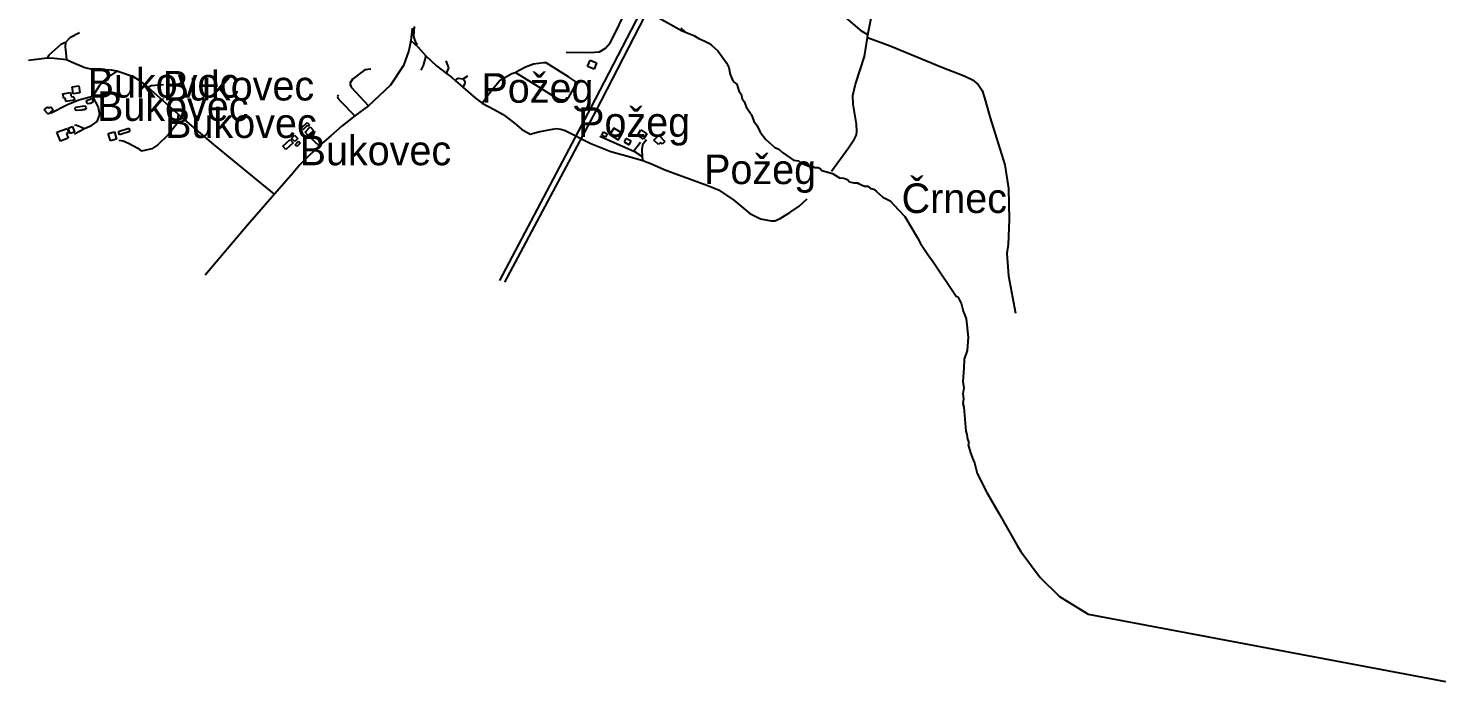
# Model space of a CAD drawing. Extents: x -8864 to 13231, y -7697 to 8949.
# Drawn here: x -4754 to -1778, y -6200 to -4829 of the extents above; entities that cross this region are included whole.
import ezdxf

# ---------------------------------------------------------------- set-up
doc = ezdxf.new("R2010")
doc.units = 0
for name, color, linetype in [('OSM_BUILDING_GARAGE', 9, 'CONTINUOUS'), ('OSM_BUILDING_HOUSE', 9, 'CONTINUOUS'), ('OSM_BUILDING_YES', 9, 'CONTINUOUS'), ('OSM_HIGHWAY_FOOTWAY', 8, 'CONTINUOUS'), ('OSM_HIGHWAY_MOTORWAY', 8, 'CONTINUOUS'), ('OSM_HIGHWAY_RESIDENTIAL', 8, 'CONTINUOUS'), ('OSM_HIGHWAY_SECONDARY', 8, 'CONTINUOUS'), ('OSM_HIGHWAY_SERVICE', 8, 'CONTINUOUS'), ('OSM_HIGHWAY_TRACK', 8, 'CONTINUOUS'), ('OSM_HIGHWAY_UNCLASSIFIED', 8, 'CONTINUOUS'), ('OSM_LABELS', 8, 'CONTINUOUS'), ('OSM_LEISURE_PITCH', 3, 'CONTINUOUS'), ('OSM_WATERWAY_DITCH', 4, 'CONTINUOUS'), ('OSM_WATERWAY_STREAM', 4, 'CONTINUOUS')]:
    doc.layers.add(name, color=color, linetype=linetype)

msp = doc.modelspace()

# ---------------------------------------------------------------- linework, layer by layer
at = {"layer": 'OSM_BUILDING_GARAGE'}
for p, q in [((-3549.64817, -5053.753819), (-3545.896255, -5046.526148)), ((-3541.79212, -5057.834672), (-3549.64817, -5053.753819)), ((-3545.896255, -5046.526148), (-3538.040205, -5050.618122)), ((-3538.040205, -5050.618122), (-3541.79212, -5057.834672)), ((-3498.729328, -5060.492231), (-3502.573126, -5067.708782)), ((-3502.573126, -5067.708782), (-3491.7768, -5073.468679)), ((-3487.933002, -5066.241009), (-3498.729328, -5060.492231)), ((-3491.7768, -5073.468679), (-3487.933002, -5066.241009))]:
    msp.add_line(p, q, dxfattribs=at)
at = {"layer": 'OSM_BUILDING_HOUSE'}
for p, q in [((-4680.888723, -4966.632594), (-4664.85503, -4964.186305)), ((-4679.334358, -4976.517822), (-4680.888723, -4966.632594)), ((-4664.85503, -4964.186305), (-4663.446148, -4972.503686)), ((-4720.176629, -5000.213461), (-4713.040334, -4993.986545)), ((-4713.040334, -4993.986545), (-4710.452279, -4996.95545)), ((-4710.452279, -4996.95545), (-4706.723335, -4993.708558)), ((-4706.723335, -4993.708558), (-4701.309858, -4999.924355)), ((-4675.84278, -4976.373269), (-4679.334358, -4976.517822)), ((-4674.65595, -4982.466751), (-4675.84278, -4976.373269)), ((-4656.914754, -4980.009343), (-4674.65595, -4982.466751)), ((-4663.446148, -4972.503686), (-4657.948444, -4973.026302)), ((-4657.948444, -4973.026302), (-4656.914754, -4980.009343)), ((-4655.659011, -4998.26755), (-4654.37264, -4994.798268)), ((-4654.426239, -5001.069662), (-4655.659011, -4998.26755)), ((-4654.37264, -4994.798268), (-4636.072485, -4992.051754)), ((-4633.224093, -4998.323148), (-4636.302194, -5000.168983)), ((-4636.072485, -4992.051754), (-4633.729453, -4993.286017)), ((-4633.729453, -4993.286017), (-4632.550279, -4996.199324)), ((-4632.550279, -4996.199324), (-4633.224093, -4998.323148)), ((-4712.175097, -5009.398162), (-4720.176629, -5000.213461)), ((-4701.309858, -4999.924355), (-4712.175097, -5009.398162)), ((-4650.957632, -5001.625637), (-4654.426239, -5001.069662)), ((-4643.629913, -5000.90287), (-4650.957632, -5001.625637)), ((-4641.348136, -5001.814668), (-4643.629913, -5000.90287)), ((-4639.625318, -5000.369134), (-4641.348136, -5001.814668)), ((-4636.302194, -5000.168983), (-4639.625318, -5000.369134)), ((-4669.855031, -5038.497875), (-4660.86575, -5035.139788)), ((-4665.498216, -5050.151103), (-4669.855031, -5038.497875)), ((-4656.508934, -5046.793016), (-4665.498216, -5050.151103)), ((-4660.86575, -5035.139788), (-4656.508934, -5046.793016)), ((-4585.773858, -5050.139983), (-4572.825924, -5046.337117)), ((-4581.294531, -5065.440405), (-4585.773858, -5050.139983)), ((-4572.825924, -5046.337117), (-4568.346597, -5061.637539)), ((-4172.649769, -5046.793016), (-4161.58545, -5036.173901)), ((-4165.819753, -5053.93173), (-4172.649769, -5046.793016)), ((-4154.755434, -5043.301495), (-4165.819753, -5053.93173)), ((-4161.58545, -5036.173901), (-4154.755434, -5043.301495)), ((-3524.341888, -5038.408919), (-3532.825809, -5051.952461)), ((-3532.825809, -5051.952461), (-3515.107584, -5063.060834)), ((-3506.623663, -5049.528411), (-3524.341888, -5038.408919)), ((-3515.107584, -5063.060834), (-3506.623663, -5049.528411)), ((-3439.877867, -5063.639048), (-3429.854895, -5053.620385)), ((-3429.854895, -5053.620385), (-3417.075414, -5066.44116)), ((-4568.346597, -5061.637539), (-4581.294531, -5065.440405)), ((-4219.257738, -5076.448703), (-4203.76769, -5062.304708)), ((-4212.772285, -5083.554059), (-4219.257738, -5076.448703)), ((-4197.282238, -5069.410064), (-4212.772285, -5083.554059)), ((-4203.76769, -5062.304708), (-4197.282238, -5069.410064)), ((-3430.605277, -5072.934943), (-3439.877867, -5063.639048)), ((-3426.416916, -5068.742895), (-3430.605277, -5072.934943)), ((-3422.910024, -5072.267774), (-3426.416916, -5068.742895)), ((-3417.075414, -5066.44116), (-3422.910024, -5072.267774))]:
    msp.add_line(p, q, dxfattribs=at)
at = {"layer": 'OSM_BUILDING_YES'}
for p, q in [((-4661.501278, -4951.710234), (-4647.818275, -4949.84216)), ((-4659.510466, -4966.321248), (-4661.501278, -4951.710234)), ((-4645.819806, -4964.453173), (-4659.510466, -4966.321248)), ((-4647.818275, -4949.84216), (-4645.819806, -4964.453173)), ((-4631.378763, -4980.398525), (-4620.636036, -4976.706854)), ((-4629.977538, -4987.626196), (-4631.378763, -4980.398525)), ((-4622.818272, -4987.292611), (-4629.977538, -4987.626196)), ((-4616.715668, -4983.600939), (-4622.818272, -4987.292611)), ((-4620.636036, -4976.706854), (-4616.715668, -4983.600939)), ((-4180.490505, -5038.542353), (-4168.499692, -5026.744571)), ((-4168.499692, -5026.744571), (-4163.537977, -5031.792821)), ((-4693.49975, -5047.315632), (-4672.305261, -5039.076088)), ((-4686.217973, -5066.085336), (-4693.49975, -5047.315632)), ((-4668.714142, -5048.316387), (-4673.430835, -5050.151103)), ((-4673.430835, -5050.151103), (-4669.732519, -5059.680508)), ((-4672.305261, -5039.076088), (-4668.714142, -5048.316387)), ((-4564.571711, -5045.725545), (-4542.527299, -5038.742503)), ((-4562.274621, -5052.997693), (-4564.571711, -5045.725545)), ((-4540.230208, -5046.003532), (-4562.274621, -5052.997693)), ((-4542.527299, -5038.742503), (-4540.230208, -5046.003532)), ((-4200.988211, -5060.169766), (-4194.47213, -5053.464712)), ((-4194.47213, -5053.464712), (-4187.519603, -5060.236483)), ((-4177.243951, -5041.855961), (-4180.490505, -5038.542353)), ((-4168.492035, -5033.249474), (-4177.243951, -5041.855961)), ((-4166.784531, -5034.984115), (-4168.492035, -5033.249474)), ((-4163.537977, -5031.792821), (-4166.784531, -5034.984115)), ((-3474.655818, -5053.553668), (-3467.236216, -5042.289622)), ((-3462.213244, -5061.759853), (-3474.655818, -5053.553668)), ((-3467.236216, -5042.289622), (-3454.793642, -5050.484688)), ((-3454.793642, -5050.484688), (-3462.213244, -5061.759853)), ((-4669.732519, -5059.680508), (-4686.217973, -5066.085336)), ((-4194.035683, -5066.941537), (-4200.988211, -5060.169766)), ((-4187.519603, -5060.236483), (-4194.035683, -5066.941537)), ((-4193.423125, -5073.546515), (-4186.11072, -5066.318845)), ((-4189.946862, -5077.071395), (-4193.423125, -5073.546515)), ((-4182.6268, -5069.854844), (-4189.946862, -5077.071395)), ((-4186.11072, -5066.318845), (-4182.6268, -5069.854844))]:
    msp.add_line(p, q, dxfattribs=at)
at = {"layer": 'OSM_HIGHWAY_FOOTWAY'}
for p, q in [((-3943.423098, -4825.070332), (-3944.724783, -4845.396765)), ((-3944.724783, -4845.396765), (-3943.56858, -4850.76748)), ((-3943.56858, -4850.76748), (-3940.666589, -4857.883955)), ((-3940.666589, -4857.883955), (-3936.600739, -4863.25467))]:
    msp.add_line(p, q, dxfattribs=at)
at = {"layer": 'OSM_HIGHWAY_MOTORWAY'}
for p, q in [((-3468.683383, -4796.237488), (-3572.190285, -4995.543274)), ((-3561.39396, -5002.270567), (-3458.706353, -4802.998139)), ((-3572.190285, -4995.543274), (-3764.533339, -5358.272245)), ((-3753.354164, -5361.941677), (-3561.39396, -5002.270567))]:
    msp.add_line(p, q, dxfattribs=at)
at = {"layer": 'OSM_HIGHWAY_RESIDENTIAL'}
for p, q in [((-4589.342005, -4933.774493), (-4604.127612, -4949.18611)), ((-4567.779981, -4919.385869), (-4589.342005, -4933.774493)), ((-4604.127612, -4949.18611), (-4618.70648, -4972.003308)), ((-4671.080146, -4989.883453), (-4707.381834, -5007.874792)), ((-4647.871874, -4979.609041), (-4671.080146, -4989.883453)), ((-4618.70648, -4972.003308), (-4647.871874, -4979.609041)), ((-4440.29911, -5021.785277), (-4443.828972, -5032.693499)), ((-4439.319018, -5009.564955), (-4440.29911, -5021.785277)), ((-4459.740153, -5052.997693), (-4481.577828, -5073.602113)), ((-4443.828972, -5032.693499), (-4459.740153, -5052.997693)), ((-4494.250111, -5081.975091), (-4516.20264, -5086.711995)), ((-4481.577828, -5073.602113), (-4494.250111, -5081.975091))]:
    msp.add_line(p, q, dxfattribs=at)
at = {"layer": 'OSM_HIGHWAY_SECONDARY'}
for p, q in [((-3947.749285, -4829.974029), (-3950.41391, -4854.848334)), ((-3947.810541, -4828.684168), (-3947.749285, -4829.974029)), ((-3954.372563, -4876.053206), (-3966.210237, -4907.09883)), ((-3950.41391, -4854.848334), (-3954.372563, -4876.053206)), ((-3966.210237, -4907.09883), (-3993.40779, -4948.285431)), ((-3993.40779, -4948.285431), (-4039.632909, -4991.573616)), ((-4039.632909, -4991.573616), (-4068.308257, -5012.934161)), ((-4068.308257, -5012.934161), (-4094.801369, -5034.150153)), ((-4118.392489, -5054.554422), (-4142.902446, -5075.725936)), ((-4094.801369, -5034.150153), (-4118.392489, -5054.554422)), ((-4147.879476, -5080.473959), (-4170.528789, -5102.090253)), ((-4142.902446, -5075.725936), (-4147.879476, -5080.473959)), ((-4183.30827, -5115.722751), (-4201.355745, -5136.449485)), ((-4170.528789, -5102.090253), (-4183.30827, -5115.722751)), ((-4201.99893, -5137.261208), (-4236.899394, -5177.369218)), ((-4201.355745, -5136.449485), (-4201.99893, -5137.261208)), ((-4236.899394, -5177.369218), (-4293.714101, -5242.351534)), ((-4293.714101, -5242.351534), (-4382.17506, -5346.941482))]:
    msp.add_line(p, q, dxfattribs=at)
at = {"layer": 'OSM_HIGHWAY_SERVICE'}
for p, q in [((-3924.334275, -4907.254503), (-3929.816665, -4917.317644)), ((-3918.943769, -4887.017026), (-3924.334275, -4907.254503)), ((-3870.988174, -4912.34723), (-3876.248512, -4897.469349)), ((-3692.733943, -4904.407913), (-3709.847268, -4911.03513)), ((-3671.861047, -4901.350052), (-3692.733943, -4904.407913)), ((-3666.141291, -4901.483486), (-3671.861047, -4901.350052)), ((-3619.050934, -4931.094695), (-3666.141291, -4901.483486)), ((-4073.247002, -4935.853838), (-4078.553281, -4945.249809)), ((-4047.328163, -4916.250172), (-4073.247002, -4935.853838)), ((-4034.265374, -4914.815758), (-4047.328163, -4916.250172)), ((-3875.26842, -4924.044937), (-3870.988174, -4912.34723)), ((-3857.427683, -4938.522516), (-3850.988172, -4933.930166)), ((-3850.988172, -4933.930166), (-3840.490468, -4935.097712)), ((-3840.490468, -4935.097712), (-3830.919257, -4928.559451)), ((-3840.490468, -4935.097712), (-3836.753867, -4940.234918)), ((-3836.753867, -4940.234918), (-3837.917727, -4946.77318)), ((-3778.805928, -4956.613931), (-3764.548653, -4939.111849)), ((-3764.548653, -4939.111849), (-3758.193369, -4934.864203)), ((-3758.193369, -4934.864203), (-3748.469018, -4929.782595)), ((-3748.469018, -4929.782595), (-3738.277593, -4924.044937)), ((-3738.277593, -4924.044937), (-3730.766107, -4922.054547)), ((-3709.847268, -4911.03513), (-3730.766107, -4922.054547)), ((-3730.766107, -4922.054547), (-3712.787544, -4932.907172)), ((-3712.787544, -4932.907172), (-3683.277587, -4951.109782)), ((-3604.793658, -4940.890968), (-3619.050934, -4931.094695)), ((-4102.435367, -4969.356869), (-4104.479777, -4972.214579)), ((-4078.553281, -4945.249809), (-4075.90397, -4952.610913)), ((-4075.90397, -4952.610913), (-4039.632909, -4991.573616)), ((-3837.917727, -4946.77318), (-3841.332735, -4952.544196)), ((-3792.733954, -4975.172364), (-3778.805928, -4956.613931)), ((-3683.277587, -4951.109782), (-3643.178042, -4976.629017)), ((-3619.372526, -4974.972213), (-3605.130565, -4950.008952)), ((-3605.130565, -4950.008952), (-3604.793658, -4940.890968)), ((-4618.70648, -4972.003308), (-4607.205713, -4994.820507)), ((-4607.205713, -4994.820507), (-4604.541088, -5009.820703)), ((-4104.479777, -4972.214579), (-4103.86722, -4975.895131)), ((-4103.86722, -4975.895131), (-4097.948383, -4981.82182)), ((-4097.948383, -4981.82182), (-4068.308257, -5012.934161)), ((-3800.720173, -4986.536485), (-3792.733954, -4975.172364)), ((-3643.178042, -4976.629017), (-3634.992742, -4979.297696)), ((-3634.992742, -4979.297696), (-3624.311271, -4979.119784)), ((-3624.311271, -4979.119784), (-3619.372526, -4974.972213)), ((-4609.877995, -5024.420597), (-4624.663602, -5034.906278)), ((-4604.541088, -5009.820703), (-4609.877995, -5024.420597)), ((-4635.567125, -5040.332591), (-4657.014294, -5051.007304)), ((-4652.328229, -5033.004845), (-4655.88872, -5032.337676)), ((-4648.025013, -5034.639411), (-4652.328229, -5033.004845)), ((-4635.567125, -5040.332591), (-4648.025013, -5034.639411)), ((-4624.663602, -5034.906278), (-4635.567125, -5040.332591)), ((-4165.268452, -5054.743453), (-4142.902446, -5075.725936)), ((-3553.377113, -5055.655252), (-3482.527182, -5086.867668)), ((-4563.936183, -5063.605689), (-4554.885646, -5065.484883)), ((-4554.885646, -5065.484883), (-4543.032659, -5070.16619)), ((-4543.032659, -5070.16619), (-4524.005091, -5080.473959)), ((-4524.005091, -5080.473959), (-4516.20264, -5086.711995)), ((-3468.093796, -5068.798492), (-3482.527182, -5086.867668)), ((-3482.527182, -5086.867668), (-3481.04173, -5087.523718)), ((-3481.04173, -5087.523718), (-3467.106047, -5096.953048)), ((-3463.867149, -5073.502038), (-3465.743107, -5083.620776)), ((-3465.743107, -5083.620776), (-3465.031009, -5099.265902)), ((-3455.635908, -5062.905161), (-3463.867149, -5073.502038)), ((-3467.106047, -5096.953048), (-3465.743107, -5098.365223)), ((-3465.743107, -5098.365223), (-3465.031009, -5099.265902)), ((-3465.031009, -5099.265902), (-3464.418451, -5100.333373)), ((-3464.418451, -5100.333373), (-3463.10911, -5106.604767))]:
    msp.add_line(p, q, dxfattribs=at)
at = {"layer": 'OSM_HIGHWAY_TRACK'}
for p, q in [((-4666.562534, -4849.299707), (-4675.597757, -4858.751276)), ((-4646.233282, -4838.814025), (-4666.562534, -4849.299707)), ((-4685.459933, -4863.276909), (-4710.306796, -4885.471417)), ((-4675.597757, -4858.751276), (-4685.459933, -4863.276909)), ((-4675.597757, -4858.751276), (-4676.011234, -4867.791423)), ((-4676.011234, -4867.791423), (-4674.9852, -4880.534362)), ((-4674.9852, -4880.534362), (-4673.338952, -4895.545677)), ((-4710.306796, -4885.471417), (-4714.005112, -4891.642735)), ((-4495.942301, -4949.819921), (-4502.075533, -4953.422636)), ((-4470.084718, -4948.08528), (-4495.942301, -4949.819921))]:
    msp.add_line(p, q, dxfattribs=at)
at = {"layer": 'OSM_HIGHWAY_UNCLASSIFIED'}
for p, q in [((-2990.758368, -4842.539055), (-2968.461276, -4729.375979)), ((-3002.534786, -4836.045272), (-3064.977366, -4782.949694)), ((-2990.758368, -4842.539055), (-3002.534786, -4836.045272)), ((-2998.063117, -4888.551516), (-2991.646577, -4848.121041)), ((-2991.646577, -4848.121041), (-2990.758368, -4842.539055)), ((-2991.646577, -4848.121041), (-2944.196342, -4865.923348)), ((-3950.41391, -4854.848334), (-3935.299054, -4868.503071)), ((-3935.299054, -4868.503071), (-3918.943769, -4887.017026)), ((-2944.196342, -4865.923348), (-2835.467387, -4910.82386)), ((-4714.005112, -4891.642735), (-4753.645239, -4896.980091)), ((-4699.403273, -4892.387741), (-4714.005112, -4891.642735)), ((-4673.338952, -4895.545677), (-4699.403273, -4892.387741)), ((-4663.285352, -4900.52721), (-4673.338952, -4895.545677)), ((-4634.931597, -4911.780136), (-4663.285352, -4900.52721)), ((-3918.943769, -4887.017026), (-3896.30977, -4908.010628)), ((-3896.30977, -4908.010628), (-3875.26842, -4924.044937)), ((-3016.638923, -4946.439595), (-2998.063117, -4888.551516)), ((-4615.345071, -4916.150097), (-4634.931597, -4911.780136)), ((-4578.775388, -4917.262046), (-4615.345071, -4916.150097)), ((-4567.779981, -4919.385869), (-4578.775388, -4917.262046)), ((-4532.841233, -4930.883425), (-4567.779981, -4919.385869)), ((-4516.118414, -4941.146716), (-4532.841233, -4930.883425)), ((-3875.26842, -4924.044937), (-3865.429215, -4931.550594)), ((-3865.429215, -4931.550594), (-3857.427683, -4938.522516)), ((-3857.427683, -4938.522516), (-3841.332735, -4952.544196)), ((-2835.467387, -4910.82386), (-2788.637366, -4928.848557)), ((-2788.637366, -4928.848557), (-2771.279018, -4937.043624)), ((-2771.279018, -4937.043624), (-2758.836444, -4946.873255)), ((-4502.075533, -4953.422636), (-4516.118414, -4941.146716)), ((-4439.319018, -5009.564955), (-4502.075533, -4953.422636)), ((-3841.332735, -4952.544196), (-3814.893222, -4975.583785)), ((-3022.22851, -4969.868366), (-3016.638923, -4946.439595)), ((-3021.324987, -4988.015378), (-3022.22851, -4969.868366)), ((-2758.836444, -4946.873255), (-2750.643488, -4959.327087)), ((-2750.643488, -4959.327087), (-2745.735371, -4974.738704)), ((-3814.893222, -4975.583785), (-3800.720173, -4986.536485)), ((-3800.720173, -4986.536485), (-3775.6436, -4999.546292)), ((-3775.6436, -4999.546292), (-3756.340382, -5010.232124)), ((-3014.678739, -5030.49184), (-3021.324987, -4988.015378)), ((-2745.735371, -4974.738704), (-2734.272889, -5017.3486)), ((-4364.49512, -5073.257409), (-4439.319018, -5009.564955)), ((-3756.340382, -5010.232124), (-3733.13211, -5028.123388)), ((-3733.13211, -5028.123388), (-3718.338847, -5040.866327)), ((-2734.272889, -5017.3486), (-2720.513316, -5059.624911)), ((-3718.338847, -5040.866327), (-3699.854924, -5051.140738)), ((-3699.854924, -5051.140738), (-3682.603774, -5046.615104)), ((-3682.603774, -5046.615104), (-3652.940677, -5040.499383)), ((-3652.940677, -5040.499383), (-3643.997338, -5039.420792)), ((-3643.997338, -5039.420792), (-3635.161196, -5040.655056)), ((-3635.161196, -5040.655056), (-3626.125973, -5043.334854)), ((-3626.125973, -5043.334854), (-3572.274512, -5070.566491)), ((-3018.752246, -5061.17052), (-3014.678739, -5053.008813)), ((-3013.920699, -5044.847105), (-3014.678739, -5030.49184)), ((-3014.678739, -5053.008813), (-3013.920699, -5044.847105)), ((-4278.652844, -5142.887672), (-4364.49512, -5073.257409)), ((-3572.274512, -5070.566491), (-3530.383236, -5087.734988)), ((-3530.383236, -5087.734988), (-3484.977412, -5099.944191)), ((-3066.991149, -5128.832633), (-3031.439843, -5080.073658)), ((-3031.439843, -5080.073658), (-3018.752246, -5061.17052)), ((-2720.513316, -5059.624911), (-2702.833375, -5116.000738)), ((-3484.977412, -5099.944191), (-3463.10911, -5106.604767)), ((-3463.10911, -5106.604767), (-3445.406198, -5113.231985)), ((-3445.406198, -5113.231985), (-3418.706348, -5125.196559)), ((-2702.833375, -5116.000738), (-2695.628168, -5165.4936)), ((-4236.899394, -5177.369218), (-4278.652844, -5142.887672)), ((-3418.706348, -5125.196559), (-3394.349531, -5134.803801)), ((-3394.349531, -5134.803801), (-3328.798222, -5158.188094)), ((-3328.798222, -5158.188094), (-3304.418434, -5167.973247)), ((-3304.418434, -5167.973247), (-3272.174938, -5190.112157)), ((-2695.628168, -5165.4936), (-2693.989576, -5230.720544)), ((-3272.174938, -5190.112157), (-3238.522561, -5217.521706)), ((-3154.83955, -5215.964978), (-3135.107542, -5202.187926)), ((-3135.107542, -5202.187926), (-3118.086101, -5187.321164)), ((-3238.522561, -5217.521706), (-3216.0953, -5228.830231)), ((-3216.0953, -5228.830231), (-3194.020259, -5232.911084)), ((-3194.020259, -5232.911084), (-3186.370947, -5232.855487)), ((-3186.370947, -5232.855487), (-3174.931436, -5228.39657)), ((-3174.931436, -5228.39657), (-3154.83955, -5215.964978)), ((-2693.989576, -5230.720544), (-2696.27901, -5282.837606)), ((-2696.27901, -5282.837606), (-2699.226943, -5301.851939)), ((-2699.226943, -5301.851939), (-2695.298918, -5348.7206)), ((-2695.298918, -5348.7206), (-2680.888503, -5427.068546))]:
    msp.add_line(p, q, dxfattribs=at)
at = {"layer": 'OSM_LEISURE_PITCH'}
for p, q in [((-3579.364865, -4909.578477), (-3574.158126, -4896.279563)), ((-3565.78906, -4914.904714), (-3579.364865, -4909.578477)), ((-3574.158126, -4896.279563), (-3560.574664, -4901.6058)), ((-3560.574664, -4901.6058), (-3565.78906, -4914.904714))]:
    msp.add_line(p, q, dxfattribs=at)
at = {"layer": 'OSM_WATERWAY_DITCH'}
for p, q in [((-3522.197937, -4840.670981), (-3503.193341, -4801.88619)), ((-3531.822746, -4859.929942), (-3522.197937, -4840.670981)), ((-3624.632864, -4879.444652), (-3574.280638, -4880.189658)), ((-3574.280638, -4880.189658), (-3554.288293, -4878.466136)), ((-3554.288293, -4878.466136), (-3541.945259, -4871.049435)), ((-3541.945259, -4871.049435), (-3531.822746, -4859.929942))]:
    msp.add_line(p, q, dxfattribs=at)
at = {"layer": 'OSM_WATERWAY_STREAM'}
for p, q in [((-3447.228556, -4797.582947), (-3380.949836, -4834.755411)), ((-3383.223955, -4828.306105), (-3373.752285, -4837.290655)), ((-3380.949836, -4834.755411), (-3373.752285, -4837.290655)), ((-3373.752285, -4837.290655), (-3356.401594, -4844.329294)), ((-3356.401594, -4844.329294), (-3346.026401, -4850.378298)), ((-3346.026401, -4850.378298), (-3332.79516, -4856.01588)), ((-3332.79516, -4856.01588), (-3324.517976, -4860.497036)), ((-3324.517976, -4860.497036), (-3319.318895, -4864.700204)), ((-3319.318895, -4864.700204), (-3305.84263, -4876.464627)), ((-3305.84263, -4876.464627), (-3287.818125, -4901.82819)), ((-3287.818125, -4901.82819), (-3282.795154, -4911.112967)), ((-3282.795154, -4911.112967), (-3279.579227, -4925.857414)), ((-3279.579227, -4925.857414), (-3273.568507, -4940.890968)), ((-3273.568507, -4940.890968), (-3266.110619, -4946.250563)), ((-3266.110619, -4946.250563), (-3261.861002, -4960.550231)), ((-3261.861002, -4960.550231), (-3256.815059, -4967.488794)), ((-3256.815059, -4967.488794), (-3254.81659, -4977.496338)), ((-3254.81659, -4977.496338), (-3250.804339, -4982.755858)), ((-3250.804339, -4982.755858), (-3246.225472, -4994.053262)), ((-3246.225472, -4994.053262), (-3239.211688, -5004.205359)), ((-3239.211688, -5004.205359), (-3237.266818, -5008.5642)), ((-3237.266818, -5008.5642), (-3235.03864, -5010.676904)), ((-3235.03864, -5010.676904), (-3230.314291, -5024.164849)), ((-3230.314291, -5024.164849), (-3223.400048, -5033.683134)), ((-3223.400048, -5033.683134), (-3216.769113, -5047.404588)), ((-3216.769113, -5047.404588), (-3205.153492, -5062.293589)), ((-3205.153492, -5062.293589), (-3185.903872, -5079.484325)), ((-3185.903872, -5079.484325), (-3177.917654, -5082.43099)), ((-3177.917654, -5082.43099), (-3170.207087, -5089.858811)), ((-3170.207087, -5089.858811), (-3146.815047, -5105.570654)), ((-3146.815047, -5105.570654), (-3135.406164, -5107.338654)), ((-3135.406164, -5107.338654), (-3131.24843, -5111.163759)), ((-3131.24843, -5111.163759), (-3113.346437, -5119.203152)), ((-3113.346437, -5119.203152), (-3106.646589, -5119.314347)), ((-3106.646589, -5119.314347), (-3102.037094, -5121.471529)), ((-3102.037094, -5121.471529), (-3095.17645, -5121.382573)), ((-3095.17645, -5121.382573), (-3090.68181, -5123.606471)), ((-3090.68181, -5123.606471), (-3087.588394, -5127.79852)), ((-3087.588394, -5127.79852), (-3065.038622, -5134.169989)), ((-3065.038622, -5134.169989), (-3050.444439, -5143.032225)), ((-3050.444439, -5143.032225), (-3041.271391, -5143.499244)), ((-3041.271391, -5143.499244), (-3033.246888, -5146.401431)), ((-3033.246888, -5146.401431), (-3029.150409, -5151.26065)), ((-3029.150409, -5151.26065), (-3020.344895, -5153.395592)), ((-3020.344895, -5153.395592), (-3012.465875, -5153.2288)), ((-3012.465875, -5153.2288), (-3009.081495, -5155.452698)), ((-3009.081495, -5155.452698), (-2997.818094, -5160.167363)), ((-2997.818094, -5160.167363), (-2990.88088, -5160.745577)), ((-2990.88088, -5160.745577), (-2984.931415, -5165.382405)), ((-2984.931415, -5165.382405), (-2978.346422, -5166.538833)), ((-2978.346422, -5166.538833), (-2972.779806, -5171.787233)), ((-2972.779806, -5171.787233), (-2959.35714, -5183.218072)), ((-2959.35714, -5183.218072), (-2943.660354, -5190.935)), ((-2943.660354, -5190.935), (-2926.776738, -5209.893735)), ((-2926.776738, -5209.893735), (-2912.864026, -5223.826459)), ((-2912.864026, -5223.826459), (-2886.501083, -5268.582417)), ((-2886.501083, -5268.582417), (-2880.283624, -5281.036249)), ((-2880.283624, -5281.036249), (-2864.586839, -5303.564341)), ((-2864.586839, -5303.564341), (-2853.928338, -5319.276184)), ((-2853.928338, -5319.276184), (-2805.429098, -5391.152584)), ((-2805.429098, -5391.152584), (-2801.715469, -5392.864986)), ((-2801.715469, -5392.864986), (-2798.415315, -5399.914745)), ((-2798.415315, -5399.914745), (-2795.084534, -5406.297333)), ((-2795.084534, -5406.297333), (-2790.559265, -5422.943214)), ((-2790.559265, -5422.943214), (-2786.891577, -5430.838054)), ((-2786.891577, -5430.838054), (-2784.632772, -5439.022)), ((-2784.632772, -5439.022), (-2780.19173, -5476.961709)), ((-2781.968146, -5505.416491), (-2788.775192, -5523.496786)), ((-2780.19173, -5476.961709), (-2781.968146, -5505.416491)), ((-2788.775192, -5523.496786), (-2788.974273, -5542.166414)), ((-2788.974273, -5542.166414), (-2791.508729, -5570.09858)), ((-2791.508729, -5570.09858), (-2789.058499, -5583.831153)), ((-2789.058499, -5583.831153), (-2791.148852, -5596.418419)), ((-2790.007964, -5606.537157), (-2791.393875, -5616.389028)), ((-2791.393875, -5616.389028), (-2789.249924, -5623.983641)), ((-2791.148852, -5596.418419), (-2790.007964, -5606.537157)), ((-2789.249924, -5623.983641), (-2784.893108, -5674.477258)), ((-2784.893108, -5674.477258), (-2783.024808, -5681.604852)), ((-2783.024808, -5681.604852), (-2781.524042, -5691.712471)), ((-2781.524042, -5691.712471), (-2778.530168, -5698.517601)), ((-2778.530168, -5698.517601), (-2779.816538, -5703.454655)), ((-2779.816538, -5703.454655), (-2775.153444, -5720.311806)), ((-2775.153444, -5720.311806), (-2769.824194, -5734.544757)), ((-2769.824194, -5734.544757), (-2766.608267, -5740.693836)), ((-2766.608267, -5740.693836), (-2761.531697, -5763.599991)), ((-2761.531697, -5763.599991), (-2740.6588, -5803.463372)), ((-2740.6588, -5803.463372), (-2715.337205, -5847.774551)), ((-2715.337205, -5847.774551), (-2676.92985, -5914.246878)), ((-2676.92985, -5914.246878), (-2669.433678, -5927.223326)), ((-2669.433678, -5927.223326), (-2629.303505, -5981.820035)), ((-2629.303505, -5981.820035), (-2588.361693, -6021.294234)), ((-2588.361693, -6021.294234), (-2528.239175, -6058.566773)), ((-2528.239175, -6058.566773), (-1777.504024, -6200.206871))]:
    msp.add_line(p, q, dxfattribs=at)

# ---------------------------------------------------------------- texts
at = {"layer": 'OSM_LABELS'}
for s, p in [('Bukovec', (-4629.196017, -4974.738763)), ('Bukovec', (-4471.652346, -4980.639384)), ('Požeg', (-3802.281836, -4985.329657)), ('Bukovec', (-4609.522788, -5023.448875)), ('Bukovec', (-4466.340673, -5059.225457)), ('Požeg', (-3599.200242, -5056.950673)), ('Bukovec', (-4184.013997, -5116.533248)), ('Požeg', (-3334.695367, -5156.084389)), ('Črnec', (-2919.943808, -5216.736493))]:
    msp.add_text(s, height=62.042552, dxfattribs=at).set_placement(p)

doc.saveas('drawing.dxf')
